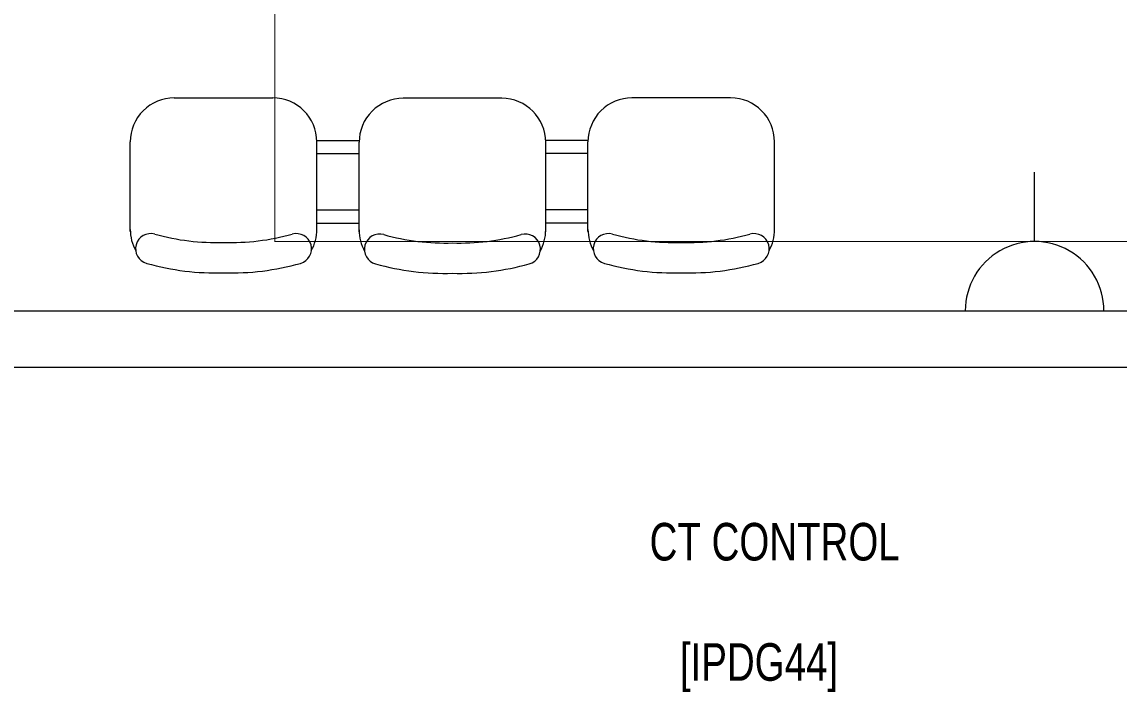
# Model space of a CAD drawing. Header units: metres. Extents: x 75097 to 220695, y -1557923 to -1361206.
# Drawn here: x 86239 to 89161, y -1446239 to -1444453 of the extents above; entities that cross this region are included whole.
import ezdxf

# ---------------------------------------------------------------- set-up
doc = ezdxf.new("R2010")
doc.units = ezdxf.units.M
doc.layers.get('0').update_dxf_attribs({"lineweight": 0})
for name, color, linetype, lineweight in [('A-100 - Copy$0$72_EGR_BASE_TEXT', 8, 'Continuous', 0), ('A-100 - Copy$0$Medical Equipment and Furniture', 8, 'Continuous', 0), ('A-100 - Copy$0$Medical Equipment and Furniture1', 8, 'Continuous', 5), ('A-100 - Copy$0$Walls', 8, 'Continuous', 0)]:
    doc.layers.add(name, color=color, linetype=linetype, lineweight=lineweight)
doc.layers.add('E-POWR', color=7, linetype='Continuous', lineweight=9, true_color=0x4e7e3e)
doc.styles.add('A-100 - Copy$0$X3G_ENTITY_2587EA', font='swisscl.ttf', dxfattribs={"height": 200})

# ---------------------------------------------------------------- blocks, each defined once
blk = doc.blocks.new('NORMAL SOCKET')
at = {"layer": 'E-POWR'}
for p, q in [((0, 307.7), (0, 615.4)), ((-307.7, 0), (307.7, 0))]:
    blk.add_line(p, q, dxfattribs=at)
blk.add_ellipse((0, 0), major_axis=(32.8, 305.9), ratio=1, start_param=4.81904, end_param=7.960633, dxfattribs=at)
blk = doc.blocks.new('A-100 - Copy$0$3seater')
at = {"layer": 'A-100 - Copy$0$Medical Equipment and Furniture1', "ltscale": 20}
for p, q in [((-958973.1, -382949.7, 0), (-958973.1, -383188.2, 0)), ((-958476.3, -382949.7, 0), (-958476.3, -383188.2, 0)), ((-958476.3, -382949.7, 0), (-958476.3, -383165.8, 0)), ((-958363.6, -382948.4, 0), (-958363.6, -383187, 0)), ((-957866.8, -382948.4, 0), (-957866.8, -383164.5, 0)), ((-957866.8, -382948.4, 0), (-957866.8, -383187, 0)), ((-957754.1, -382949.7, 0), (-957754.1, -383188.2, 0)), ((-957754.1, -382949.7, 0), (-957754.1, -383165.8, 0)), ((-957257.3, -382949.7, 0), (-957257.3, -383188.2, 0)), ((-958476.3, -382971.4, 0), (-958363.6, -382971.4, 0)), ((-957754.1, -382971.4, 0), (-957866.8, -382971.4, 0)), ((-958476.3, -383007.5, 0), (-958363.6, -383007.5, 0)), ((-957754.1, -383007.5, 0), (-957866.8, -383007.5, 0)), ((-958476.3, -383157.4, 0), (-958363.6, -383157.4, 0)), ((-957754.1, -383157.4, 0), (-957866.8, -383157.4, 0)), ((-958476.3, -383192.2, 0), (-958363.5, -383192.2, 0)), ((-957754.1, -383192.2, 0), (-957866.9, -383192.2, 0)), ((-958856, -383305.4, 0), (-958593.5, -383305.4, 0)), ((-958246.5, -383304.2, 0), (-957984, -383304.2, 0)), ((-957374.4, -383305.4, 0), (-957636.9, -383305.4, 0))]:
    blk.add_line(p, q, dxfattribs=at)
for centre, radius, start, end in [((-958744.2, -383526.3, 0), 687.4, 88.3753, 105.639), ((-958705.2, -383526.3, 0), 687.4, 74.361, 91.6247), ((-958134.7, -383525, 0), 687.4, 88.3753, 105.639), ((-958095.7, -383525, 0), 687.4, 74.361, 91.6247), ((-957525.2, -383526.3, 0), 687.4, 88.3753, 105.639), ((-957486.2, -383526.3, 0), 687.4, 74.361, 91.6247), ((-958918.6, -382903.3, 0), 40.5, 105.639, 285.639), ((-958530.8, -382903.3, 0), 40.5, 254.361, 74.361), ((-958309.1, -382902.1, 0), 40.5, 105.639, 285.639), ((-957921.3, -382902.1, 0), 40.5, 254.361, 74.361), ((-957699.6, -382903.3, 0), 40.5, 105.639, 285.639), ((-957311.8, -382903.3, 0), 40.5, 254.361, 74.361), ((-958856, -382954.9, 0), 117.2, 151.0301, 180), ((-958593.5, -382954.9, 0), 117.2, 0, 28.9699), ((-958246.5, -382953.6, 0), 117.2, 151.0301, 180), ((-957984, -382953.6, 0), 117.2, 0, 28.9699), ((-957636.9, -382954.9, 0), 117.2, 151.0301, 180), ((-957374.4, -382954.9, 0), 117.2, 0, 28.9699), ((-958744.2, -383526.3, 0), 606.4, 88.1581, 105.639), ((-958705.2, -383526.3, 0), 606.4, 74.361, 91.8419), ((-958134.7, -383525, 0), 606.4, 88.1581, 105.639), ((-958095.7, -383525, 0), 606.4, 74.361, 91.8419), ((-957525.2, -383526.3, 0), 606.4, 88.1581, 105.639), ((-957486.2, -383526.3, 0), 606.4, 74.361, 91.8419), ((-958856, -383188.2, 0), 117.2, 180, 270), ((-958593.5, -383188.2, 0), 117.2, 270, 0), ((-958246.5, -383187, 0), 117.2, 180, 270), ((-957984, -383187, 0), 117.2, 270, 0), ((-957636.9, -383188.2, 0), 117.2, 180, 270), ((-957374.4, -383188.2, 0), 117.2, 270, 0)]:
    blk.add_arc(centre, radius, start, end, dxfattribs=at)
blk = doc.blocks.new('A-100 - Copy')
at = {"layer": 'A-100 - Copy$0$Walls'}
for p, q in [((86177.6, -1445222.7, 2.4), (94214.3, -1445222.7, 2.4)), ((86177.6, -1445372.7, 2.4), (94064.3, -1445372.7, 2.4))]:
    blk.add_line(p, q, dxfattribs=at)
at = {"layer": 'A-100 - Copy$0$Medical Equipment and Furniture', "rotation": 180}
blk.add_blockref('A-100 - Copy$0$3seater', (-870729.9, -1827960.9, 2.4), dxfattribs=at)
at = {"layer": 'A-100 - Copy$0$72_EGR_BASE_TEXT', "char_height": 100, "attachment_point": 2, "style": 'A-100 - Copy$0$X3G_ENTITY_2587EA'}
for s, insert in [('CT CONTROL', (88243.6, -1445788.2, 4.7)), ('[IPDG44]', (88201.9, -1446108.7, 4.7))]:
    blk.add_mtext(s, dxfattribs=dict(at, insert=insert))

msp = doc.modelspace()

# ---------------------------------------------------------------- linework, layer by layer
at = {"layer": 'E-POWR', "const_width": 3}
for points in [[(93852.9, -1440980.2), (90889.3, -1440982.3), (86912.6, -1440982.3), (86912.6, -1445038.1), (97997.7, -1445038.1)], [(88935.9, -1445038.1), (91617.5, -1445038.1)]]:
    msp.add_lwpolyline(points, dxfattribs=at)

# ---------------------------------------------------------------- block references
at = {"layer": 'E-POWR', "color": 85, "xscale": 0.6, "yscale": 0.6, "zscale": 0.6}
msp.add_blockref('NORMAL SOCKET', (88935.9, -1445222.7, 2.4), dxfattribs=at)

# ---------------------------------------------------------------- next in the draw order: block references
msp.add_blockref('A-100 - Copy', (0, 0))

doc.saveas('drawing.dxf')
